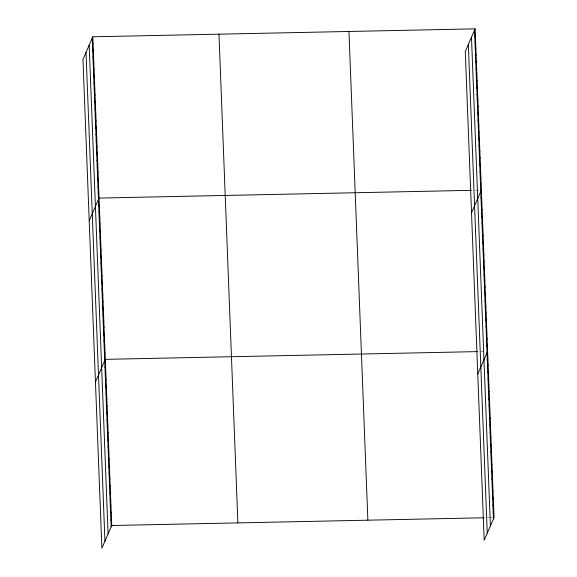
<?xml version="1.0" encoding="UTF-8"?>
<svg xmlns="http://www.w3.org/2000/svg" width="577" height="577" viewBox="0 0 577 577"><rect width="100%" height="100%" fill="white"/><g stroke="black" fill="none" stroke-linecap="round" stroke-linejoin="round"><path stroke-width="0.43" stroke-dasharray="2.88 2.16" d="M475.549 190.244L479.703 190.158M480.958 351.537L485.942 351.436M487.392 517.706L489.051 517.67M489.88 517.648L492.376 517.598"/><path stroke-width="0.87" d="M92.81 36.798L82.965 59.438L101.884 548.15L111.722 525.517L92.81 36.798L475.116 28.85L494.035 517.562L484.19 540.202L465.278 51.483L475.116 28.85M92.479 44.588L93.063 43.253M92.731 51.036L93.308 49.701M92.976 57.484L93.561 56.149M93.229 63.939L93.806 62.604M93.481 70.387L94.058 69.052M93.726 76.842L94.311 75.508M93.979 83.29L94.556 81.956M94.224 89.745L94.808 88.411M94.477 96.193L95.054 94.859M94.729 102.641L95.306 101.307M94.974 109.096L95.558 107.762M95.227 115.544L95.804 114.21M95.472 121.999L96.056 120.665M95.724 128.447L96.309 127.113M95.977 134.903L96.554 133.568M96.222 141.351L96.806 140.016M96.474 147.799L97.051 146.464M96.727 154.254L97.304 152.919M96.972 160.702L97.556 159.367M97.225 167.157L97.801 165.823M97.47 173.605L98.054 172.271M97.722 180.053L98.299 178.726M97.975 186.508L98.552 185.174M98.22 192.956L98.804 191.622M89.211 220.71L99.049 198.077L471.402 190.331M98.717 205.859L99.302 204.525M98.97 212.314L99.554 210.98M99.222 218.762L99.799 217.428M99.468 225.21L100.052 223.876M99.72 231.665L100.297 230.331M99.972 238.113L100.549 236.779M100.218 244.569L100.802 243.234M100.47 251.017L101.047 249.682M100.715 257.472L101.3 256.138M100.968 263.92L101.545 262.585M101.22 270.368L101.797 269.033M101.465 276.823L102.05 275.489M101.718 283.271L102.295 281.937M101.963 289.726L102.547 288.392M102.216 296.174L102.8 294.84M102.468 302.629L103.045 301.295M102.713 309.077L103.297 307.743M102.966 315.525L103.543 314.191M103.218 321.98L103.795 320.646M103.463 328.428L104.048 327.094M103.716 334.884L104.293 333.549M103.961 341.332L104.545 339.997M104.213 347.787L104.79 346.452M104.466 354.235L105.043 352.9M95.45 381.988L105.295 359.348L477.641 351.609M104.971 367.333L105.548 365.998M105.23 373.975L105.807 372.641M105.483 380.625L106.067 379.291M105.742 387.268L106.319 385.934M106.002 393.918L106.579 392.584M106.255 400.568L106.839 399.234M106.514 407.211L107.091 405.876M106.774 413.86L107.351 412.526M107.026 420.503L107.61 419.169M107.286 427.153L107.863 425.819M107.546 433.796L108.123 432.462M107.798 440.446L108.382 439.111M108.058 447.088L108.635 445.754M108.317 453.738L108.894 452.404M108.57 460.381L109.154 459.047M108.829 467.031L109.406 465.697M109.089 473.674L109.666 472.339M109.341 480.324L109.926 478.989M109.601 486.966L110.178 485.632M109.861 493.616L110.438 492.282M110.113 500.259L110.697 498.925M110.373 506.909L110.95 505.575M110.633 513.552L111.21 512.217M110.885 520.202L111.469 518.867M474.784 36.632L475.369 35.298M475.037 43.087L475.621 41.753M475.289 49.535L475.866 48.201M475.535 55.991L476.119 54.656M475.787 62.439L476.364 61.104M476.039 68.894L476.616 67.559M476.285 75.342L476.869 74.007M476.537 81.79L477.114 80.455M476.782 88.245L477.367 86.911M477.035 94.693L477.612 93.359M477.287 101.148L477.864 99.814M477.532 107.596L478.117 106.262M477.785 114.044L478.362 112.717M478.03 120.499L478.614 119.165M478.283 126.947L478.867 125.613M478.535 133.402L479.112 132.068M478.78 139.85L479.364 138.516M479.033 146.306L479.61 144.971M479.285 152.754L479.862 151.419M479.53 159.202L480.114 157.867M479.783 165.657L480.36 164.322M480.028 172.105L480.612 170.77M480.28 178.56L480.857 177.226M480.533 185.008L481.11 183.674M471.517 212.762L481.362 190.129M481.03 197.911L481.607 196.577M481.283 204.359L481.86 203.025M481.528 210.814L482.112 209.48M481.781 217.262L482.358 215.928M482.026 223.717L482.61 222.383M482.278 230.165L482.855 228.831M482.531 236.62L483.108 235.286M482.776 243.068L483.36 241.734M483.028 249.516L483.605 248.182M483.274 255.972L483.858 254.637M483.526 262.42L484.103 261.085M483.778 268.875L484.355 267.54M484.024 275.323L484.608 273.988M484.276 281.778L484.853 280.444M484.529 288.226L485.106 286.892M484.774 294.674L485.358 293.34M485.026 301.129L485.603 299.795M485.271 307.577L485.856 306.243M485.524 314.032L486.101 312.698M485.776 320.48L486.353 319.146M486.022 326.928L486.606 325.594M486.274 333.383L486.851 332.049M486.519 339.831L487.103 338.497M486.772 346.287L487.356 344.952M477.756 374.04L487.601 351.4M487.276 359.384L487.861 358.05M487.536 366.027L488.113 364.693M487.796 372.677L488.373 371.343M488.048 379.32L488.632 377.985M488.308 385.97L488.885 384.635M488.568 392.612L489.145 391.278M488.82 399.262L489.404 397.928M489.08 405.905L489.657 404.571M489.339 412.555L489.916 411.221M489.592 419.198L490.176 417.863M489.851 425.848L490.428 424.513M490.111 432.49L490.688 431.163M490.363 439.14L490.948 437.806M490.623 445.79L491.2 444.456M490.883 452.433L491.46 451.099M491.135 459.083L491.719 457.749M491.395 465.726L491.972 464.391M491.654 472.375L492.231 471.041M491.907 479.018L492.491 477.684M492.167 485.668L492.744 484.334M492.426 492.311L493.003 490.977M492.679 498.961L493.263 497.626M492.938 505.603L493.515 504.269M493.198 512.253L493.775 510.919M111.722 525.517L484.074 517.771M474.539 30.184L493.45 518.896M471.481 37.216L490.4 525.928M468.329 44.458L487.248 533.17M348.955 31.475L367.874 520.187M218.971 34.173L237.883 522.892M92.226 38.132L111.145 526.851M89.175 45.165L108.087 533.876M86.023 52.406L104.935 541.118"/></g></svg>
